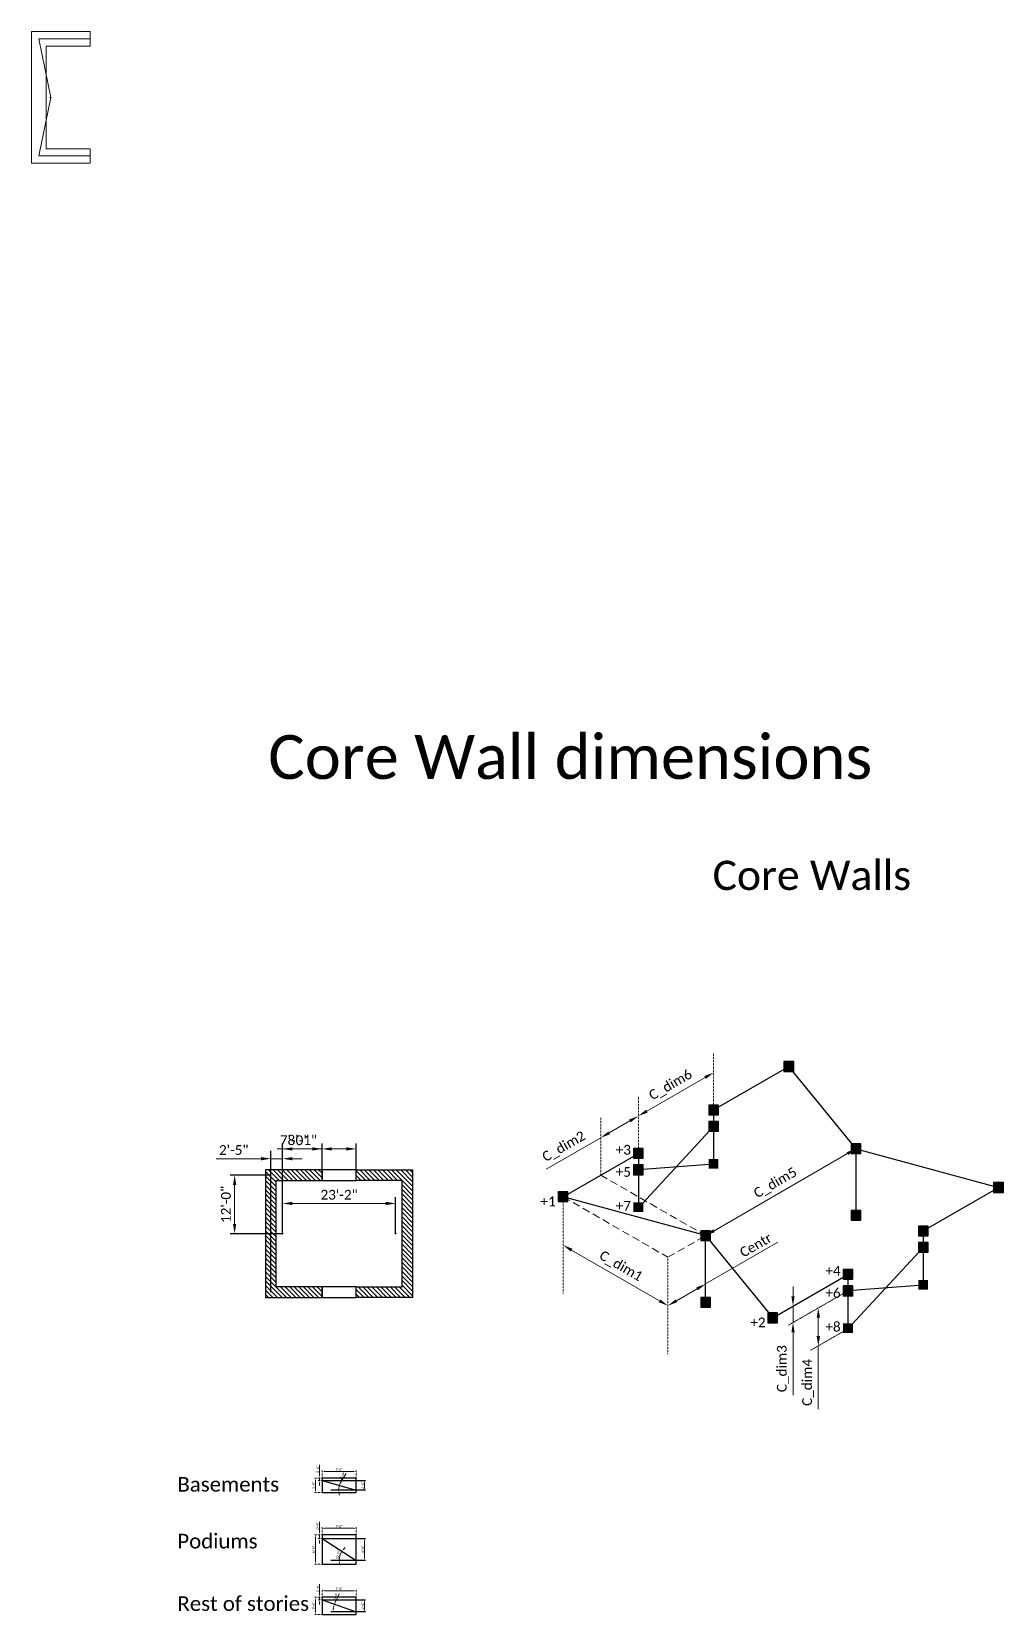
# Model space of a CAD drawing. Header units: inches. Extents: x -30573 to 11520, y -22457 to 4202.
# Drawn here: x 4110 to 6501, y -6906 to -3010 of the extents above; entities that cross this region are included whole.
import ezdxf

# ---------------------------------------------------------------- set-up
doc = ezdxf.new("R2010")
doc.units = ezdxf.units.IN
doc.header["$PDMODE"] = 35
doc.linetypes.add('CENTER2', pattern=[28.575, 19.05, -3.175, 3.175, -3.175])
doc.linetypes.add('HIDDEN2', pattern=[0.1875, 0.125, -0.0625])
doc.layers.get('Defpoints').update_dxf_attribs({"lineweight": 70})
for name, color, linetype, lineweight in [('CONCRETO2', 5, 'Continuous', 30), ('CONCRETO3', 4, 'Continuous', 25), ('CONCRETO7', 8, 'Continuous', 9), ('Ejes', 8, 'CENTER2', 9), ('PROY', 8, 'HIDDEN2', 9), ('TEXTO', 1, 'Continuous', 13)]:
    doc.layers.add(name, color=color, linetype=linetype, lineweight=lineweight)
doc.styles.add('A3_32', font='calibri.ttf', dxfattribs={"height": 6})
doc.styles.add('CopyA1_16', font='calibri.ttf', dxfattribs={"height": 24})
doc.dimstyles.new('Copy-PONDERA1_16', dxfattribs={"dimscale": 0, "dimtxt": 24, "dimasz": 24, "dimexe": 1.25, "dimexo": 0.625, "dimgap": 9, "dimtad": 1, "dimdec": 1, "dimrnd": 0.5, "dimzin": 1, "dimdsep": 46, "dimlunit": 4, "dimtxsty": 'CopyA1_16', "dimcen": 0.5, "dimse1": 1, "dimse2": 1, "dimclrd": 256, "dimclrt": 256, "dimadec": 1, "dimazin": 0, "dimtfac": 1, "dimtdec": 1, "dimtmove": 0, "dimatfit": 3, "dimfxl": 1, "dimfrac": 2, "dimlwd": 13, "dimarcsym": 0})
doc.dimstyles.new('PONDERA3_32', dxfattribs={"dimscale": 0, "dimtxt": 6, "dimasz": 6, "dimexe": 1.25, "dimexo": 0.625, "dimgap": 1.5, "dimtad": 1, "dimdec": 1, "dimrnd": 0.5, "dimzin": 1, "dimdsep": 46, "dimlunit": 4, "dimtxsty": 'A3_32', "dimcen": 0.5, "dimse1": 1, "dimse2": 1, "dimclrd": 256, "dimclrt": 256, "dimadec": 1, "dimazin": 0, "dimtfac": 1, "dimtdec": 1, "dimtmove": 0, "dimatfit": 3, "dimfxl": 1, "dimfrac": 2, "dimlwd": 13, "dimarcsym": 0})
pattern_1 = [(135, (8145.876, -7648.488), (-5.61266, -5.61266), [])]

# ---------------------------------------------------------------- blocks, each defined once
blk = doc.blocks.new('*D26')
at = {"layer": 'Defpoints', "color": 0, "transparency": 16777216}
for p in [(5417.6, -5997), (5675.5, -6145.9), (5675.5, -6145.9)]:
    blk.add_point(p, dxfattribs=at)
at = {"layer": 'TEXTO', "lineweight": 13, "transparency": 16777216}
blk.add_line((5438.4, -6009), (5654.8, -6133.9), dxfattribs=at)
at = {"layer": 'TEXTO', "transparency": 16777216}
for points in [[(5440.4, -6005.6), (5436.4, -6012.5), (5417.6, -5997)], [(5656.8, -6130.5), (5652.8, -6137.4), (5675.5, -6145.9)]]:
    blk.add_solid(points, dxfattribs=at)
at = {"layer": 'TEXTO', "transparency": 16777216, "insert": (5559.2, -6049.7), "char_height": 24, "attachment_point": 5, "rotation": 330, "style": 'CopyA1_16'}
blk.add_mtext('C_dim1', dxfattribs=at)
blk = doc.blocks.new('*D27')
at = {"layer": 'Defpoints', "color": 0, "transparency": 16777216}
for p in [(5768.1, -6092.5), (5768.1, -6092.5), (5675.5, -6145.9)]:
    blk.add_point(p, dxfattribs=at)
at = {"layer": 'TEXTO', "lineweight": 13, "transparency": 16777216}
for p, q in [((5768.1, -6092.5), (5945.6, -5990)), ((5696.3, -6133.9), (5747.3, -6104.5))]:
    blk.add_line(p, q, dxfattribs=at)
at = {"layer": 'TEXTO', "transparency": 16777216}
for points in [[(5745.3, -6101), (5749.3, -6108), (5768.1, -6092.5)], [(5694.3, -6130.5), (5698.3, -6137.4), (5675.5, -6145.9)]]:
    blk.add_solid(points, dxfattribs=at)
at = {"layer": 'TEXTO', "transparency": 16777216, "insert": (5891.6, -5996.7), "char_height": 24, "attachment_point": 5, "rotation": 30, "style": 'CopyA1_16'}
blk.add_mtext('Centr', dxfattribs=at)
blk = doc.blocks.new('*D28')
at = {"layer": 'Defpoints', "color": 0, "transparency": 16777216}
for p in [(5602.7, -5679.2), (5602.7, -5679.2), (5510.2, -5732.6)]:
    blk.add_point(p, dxfattribs=at)
at = {"layer": 'TEXTO', "lineweight": 13, "transparency": 16777216}
for p, q in [((5582, -5691.2), (5531, -5720.6)), ((5510.2, -5732.6), (5375.9, -5810.1))]:
    blk.add_line(p, q, dxfattribs=at)
at = {"layer": 'TEXTO', "transparency": 16777216}
for points in [[(5580, -5687.7), (5584, -5694.6), (5602.7, -5679.2)], [(5529, -5717.1), (5533, -5724.1), (5510.2, -5732.6)]]:
    blk.add_solid(points, dxfattribs=at)
at = {"layer": 'TEXTO', "transparency": 16777216, "insert": (5420.1, -5755.5), "char_height": 24, "attachment_point": 5, "rotation": 30, "style": 'CopyA1_16'}
blk.add_mtext('C_dim2', dxfattribs=at)
blk = doc.blocks.new('*D29')
at = {"layer": 'Defpoints', "color": 0, "transparency": 16777216}
for p in [(5787.9, -5572.3), (5787.9, -5572.3), (5602.7, -5679.2)]:
    blk.add_point(p, dxfattribs=at)
at = {"layer": 'TEXTO', "lineweight": 13, "transparency": 16777216}
blk.add_line((5623.5, -5667.2), (5767.1, -5584.3), dxfattribs=at)
at = {"layer": 'TEXTO', "transparency": 16777216}
for points in [[(5765.1, -5580.8), (5769.1, -5587.8), (5787.9, -5572.3)], [(5621.5, -5663.7), (5625.5, -5670.6), (5602.7, -5679.2)]]:
    blk.add_solid(points, dxfattribs=at)
at = {"layer": 'TEXTO', "transparency": 16777216, "insert": (5682.7, -5603.9), "char_height": 24, "attachment_point": 5, "rotation": 30, "style": 'CopyA1_16'}
blk.add_mtext('C_dim6', dxfattribs=at)
blk = doc.blocks.new('*D30')
at = {"layer": 'Defpoints', "color": 0, "transparency": 16777216}
for p in [(6138.3, -5759.6), (6138.3, -5759.6), (5768.1, -5973.4)]:
    blk.add_point(p, dxfattribs=at)
at = {"layer": 'TEXTO', "lineweight": 13, "transparency": 16777216}
blk.add_line((5788.9, -5961.4), (6117.6, -5771.6), dxfattribs=at)
at = {"layer": 'TEXTO', "transparency": 16777216}
for points in [[(6115.6, -5768.1), (6119.6, -5775.1), (6138.3, -5759.6)], [(5786.9, -5957.9), (5790.9, -5964.8), (5768.1, -5973.4)]]:
    blk.add_solid(points, dxfattribs=at)
at = {"layer": 'TEXTO', "transparency": 16777216, "insert": (5940.6, -5844.7), "char_height": 24, "attachment_point": 5, "rotation": 30, "style": 'CopyA1_16'}
blk.add_mtext('C_dim5', dxfattribs=at)
blk = doc.blocks.new('*D31')
at = {"layer": 'Defpoints', "color": 0, "transparency": 16777216}
for p in [(5983.3, -6146.9), (5983.3, -6146.9), (5983.3, -6187.4)]:
    blk.add_point(p, dxfattribs=at)
at = {"layer": 'TEXTO', "lineweight": 13, "transparency": 16777216}
for p, q in [((5983.3, -6122.9), (5983.3, -6098.9)), ((5983.3, -6146.9), (5983.3, -6187.4)), ((5983.3, -6211.4), (5983.3, -6366.3))]:
    blk.add_line(p, q, dxfattribs=at)
at = {"layer": 'TEXTO', "transparency": 16777216}
for points in [[(5979.3, -6122.9), (5987.3, -6122.9), (5983.3, -6146.9)], [(5979.3, -6211.4), (5987.3, -6211.4), (5983.3, -6187.4)]]:
    blk.add_solid(points, dxfattribs=at)
at = {"layer": 'TEXTO', "transparency": 16777216, "insert": (5958.2, -6300.9), "char_height": 24, "attachment_point": 5, "rotation": 90, "style": 'CopyA1_16'}
blk.add_mtext('C_dim3', dxfattribs=at)
blk = doc.blocks.new('*D32')
at = {"layer": 'Defpoints', "color": 0, "transparency": 16777216}
for p in [(6045.6, -6151.5), (6045.6, -6151.5), (6045.6, -6244.8)]:
    blk.add_point(p, dxfattribs=at)
at = {"layer": 'TEXTO', "lineweight": 13, "transparency": 16777216}
for p, q in [((6045.6, -6175.5), (6045.6, -6220.8)), ((6045.6, -6244.8), (6045.6, -6400.8))]:
    blk.add_line(p, q, dxfattribs=at)
at = {"layer": 'TEXTO', "transparency": 16777216}
for points in [[(6041.6, -6175.5), (6049.6, -6175.5), (6045.6, -6151.5)], [(6041.6, -6220.8), (6049.6, -6220.8), (6045.6, -6244.8)]]:
    blk.add_solid(points, dxfattribs=at)
at = {"layer": 'TEXTO', "transparency": 16777216, "insert": (6020.4, -6334.8), "char_height": 24, "attachment_point": 5, "rotation": 90, "style": 'CopyA1_16'}
blk.add_mtext('C_dim4', dxfattribs=at)
blk = doc.blocks.new('*D33')
at = {"layer": 'Defpoints', "color": 0, "transparency": 16777216}
for p in [(4824.4, -6554), (4908.4, -6554), (4908.4, -6554)]:
    blk.add_point(p, dxfattribs=at)
at = {"layer": 'TEXTO', "lineweight": 13, "transparency": 16777216}
blk.add_line((4830.4, -6554), (4902.4, -6554), dxfattribs=at)
at = {"layer": 'TEXTO', "transparency": 16777216}
for points in [[(4830.4, -6553), (4830.4, -6555), (4824.4, -6554)], [(4902.4, -6553), (4902.4, -6555), (4908.4, -6554)]]:
    blk.add_solid(points, dxfattribs=at)
at = {"layer": 'TEXTO', "transparency": 16777216, "insert": (4866.4, -6549.4), "char_height": 6, "attachment_point": 5, "style": 'A3_32'}
blk.add_mtext('7\'-0"', dxfattribs=at)
blk = doc.blocks.new('*D34')
at = {"layer": 'Defpoints', "color": 0, "transparency": 16777216}
for p in [(4808.3, -6570.1), (4808.3, -6570.1), (4808.3, -6606.1)]:
    blk.add_point(p, dxfattribs=at)
at = {"layer": 'TEXTO', "lineweight": 13, "transparency": 16777216}
blk.add_line((4808.3, -6600.1), (4808.3, -6576.1), dxfattribs=at)
at = {"layer": 'TEXTO', "transparency": 16777216}
for points in [[(4807.3, -6576.1), (4809.3, -6576.1), (4808.3, -6570.1)], [(4807.3, -6600.1), (4809.3, -6600.1), (4808.3, -6606.1)]]:
    blk.add_solid(points, dxfattribs=at)
at = {"layer": 'TEXTO', "transparency": 16777216, "insert": (4803.8, -6588.1), "char_height": 6, "attachment_point": 5, "rotation": 90, "style": 'A3_32'}
blk.add_mtext('3\'-0"', dxfattribs=at)
blk = doc.blocks.new('*D35')
at = {"layer": 'Defpoints', "color": 0, "transparency": 16777216}
for p in [(4824.4, -6576.1), (4846, -6600.1), (4865.9, -6596.1), (4908.4, -6600.1), (4931.4, -6600.1)]:
    blk.add_point(p, dxfattribs=at)
at = {"layer": 'TEXTO', "lineweight": 13, "transparency": 16777216}
blk.add_line((4872.2, -6577.4), (4883.8, -6559), dxfattribs=at)
for start, end in [(147.8902, 164.0546), (147.9304, 155.9925), (164.0546, 180), (188.0621, 196.1242)]:
    blk.add_arc((4908.4, -6600.1), 42.7, start, end, dxfattribs=at)
at = {"layer": 'TEXTO', "transparency": 16777216}
for points in [[(4870.3, -6583), (4868.5, -6582.4), (4867.3, -6588.3)], [(4865.1, -6606.1), (4867.1, -6606), (4865.7, -6600.1)]]:
    blk.add_solid(points, dxfattribs=at)
at = {"layer": 'TEXTO', "transparency": 16777216, "insert": (4874.1, -6565.8), "char_height": 6, "attachment_point": 5, "rotation": 57.8902, "style": 'A3_32'}
blk.add_mtext('15.9°', dxfattribs=at)
blk = doc.blocks.new('*D36')
at = {"layer": 'Defpoints', "color": 0, "transparency": 16777216}
for p in [(4818.3, -6570.1), (4818.3, -6570.1), (4818.3, -6576.1)]:
    blk.add_point(p, dxfattribs=at)
at = {"layer": 'TEXTO', "lineweight": 13, "transparency": 16777216}
for p, q in [((4818.3, -6564.1), (4818.3, -6537.8)), ((4818.3, -6576.1), (4818.3, -6570.1)), ((4818.3, -6582.1), (4818.3, -6588.1))]:
    blk.add_line(p, q, dxfattribs=at)
at = {"layer": 'TEXTO', "transparency": 16777216}
for points in [[(4817.3, -6564.1), (4819.3, -6564.1), (4818.3, -6570.1)], [(4817.3, -6582.1), (4819.3, -6582.1), (4818.3, -6576.1)]]:
    blk.add_solid(points, dxfattribs=at)
at = {"layer": 'TEXTO', "transparency": 16777216, "insert": (4813.7, -6547.9), "char_height": 6, "attachment_point": 5, "rotation": 90, "style": 'A3_32'}
blk.add_mtext('0\'-6"', dxfattribs=at)
blk = doc.blocks.new('*D38')
at = {"layer": 'Defpoints', "color": 0, "transparency": 16777216}
for p in [(4824.4, -6693.8), (4908.4, -6693.8), (4908.4, -6693.8)]:
    blk.add_point(p, dxfattribs=at)
at = {"layer": 'TEXTO', "lineweight": 13, "transparency": 16777216}
blk.add_line((4830.4, -6693.8), (4902.4, -6693.8), dxfattribs=at)
at = {"layer": 'TEXTO', "transparency": 16777216}
for points in [[(4830.4, -6692.8), (4830.4, -6694.8), (4824.4, -6693.8)], [(4902.4, -6692.8), (4902.4, -6694.8), (4908.4, -6693.8)]]:
    blk.add_solid(points, dxfattribs=at)
at = {"layer": 'TEXTO', "transparency": 16777216, "insert": (4866.4, -6689.3), "char_height": 6, "attachment_point": 5, "style": 'A3_32'}
blk.add_mtext('7\'-0"', dxfattribs=at)
blk = doc.blocks.new('*D39')
at = {"layer": 'Defpoints', "color": 0, "transparency": 16777216}
for p in [(4808.3, -6709.9), (4808.3, -6709.9), (4808.3, -6781.9)]:
    blk.add_point(p, dxfattribs=at)
at = {"layer": 'TEXTO', "lineweight": 13, "transparency": 16777216}
blk.add_line((4808.3, -6775.9), (4808.3, -6715.9), dxfattribs=at)
at = {"layer": 'TEXTO', "transparency": 16777216}
for points in [[(4807.3, -6715.9), (4809.3, -6715.9), (4808.3, -6709.9)], [(4807.3, -6775.9), (4809.3, -6775.9), (4808.3, -6781.9)]]:
    blk.add_solid(points, dxfattribs=at)
at = {"layer": 'TEXTO', "transparency": 16777216, "insert": (4803.8, -6745.9), "char_height": 6, "attachment_point": 5, "rotation": 90, "style": 'A3_32'}
blk.add_mtext('6\'-0"', dxfattribs=at)
blk = doc.blocks.new('*D40')
at = {"layer": 'Defpoints', "color": 0, "transparency": 16777216}
for p in [(4824.4, -6718.9), (4846, -6772.9), (4869.8, -6757.5), (4908.4, -6772.9), (4931.4, -6772.9)]:
    blk.add_point(p, dxfattribs=at)
at = {"layer": 'TEXTO', "lineweight": 13, "transparency": 16777216}
for start, end in [(147.2648, 180), (130.7255, 138.9951), (188.2696, 196.5393)]:
    blk.add_arc((4908.4, -6772.9), 41.6, start, end, dxfattribs=at)
at = {"layer": 'TEXTO', "transparency": 16777216}
for points in [[(4866.2, -6779), (4868.2, -6778.8), (4866.8, -6772.9)], [(4877.8, -6746.2), (4876.2, -6745), (4873.4, -6750.4)]]:
    blk.add_solid(points, dxfattribs=at)
at = {"layer": 'TEXTO', "transparency": 16777216, "insert": (4864.1, -6759.9), "char_height": 6, "attachment_point": 5, "rotation": 73.6324, "style": 'A3_32'}
blk.add_mtext('32.7°', dxfattribs=at)
blk = doc.blocks.new('*D37')
at = {"layer": 'Defpoints', "color": 0, "transparency": 16777216}
for p in [(4818.3, -6709.9), (4818.3, -6709.9), (4818.3, -6718.9)]:
    blk.add_point(p, dxfattribs=at)
at = {"layer": 'TEXTO', "lineweight": 13, "transparency": 16777216}
for p, q in [((4818.3, -6703.9), (4818.3, -6677.6)), ((4818.3, -6718.9), (4818.3, -6709.9)), ((4818.3, -6724.9), (4818.3, -6730.9))]:
    blk.add_line(p, q, dxfattribs=at)
at = {"layer": 'TEXTO', "transparency": 16777216}
for points in [[(4817.3, -6703.9), (4819.3, -6703.9), (4818.3, -6709.9)], [(4817.3, -6724.9), (4819.3, -6724.9), (4818.3, -6718.9)]]:
    blk.add_solid(points, dxfattribs=at)
at = {"layer": 'TEXTO', "transparency": 16777216, "insert": (4813.7, -6687.8), "char_height": 6, "attachment_point": 5, "rotation": 90, "style": 'A3_32'}
blk.add_mtext('0\'-9"', dxfattribs=at)
blk = doc.blocks.new('*D41')
at = {"layer": 'Defpoints', "color": 0, "transparency": 16777216}
for p in [(4929.3, -6576.1), (4929.3, -6576.1), (4929.3, -6600.1)]:
    blk.add_point(p, dxfattribs=at)
at = {"layer": 'TEXTO', "lineweight": 13, "transparency": 16777216}
blk.add_line((4929.3, -6594.1), (4929.3, -6582.1), dxfattribs=at)
at = {"layer": 'TEXTO', "transparency": 16777216}
for points in [[(4928.3, -6582.1), (4930.3, -6582.1), (4929.3, -6576.1)], [(4928.3, -6594.1), (4930.3, -6594.1), (4929.3, -6600.1)]]:
    blk.add_solid(points, dxfattribs=at)
at = {"layer": 'TEXTO', "transparency": 16777216, "insert": (4924.7, -6588.1), "char_height": 6, "attachment_point": 5, "rotation": 90, "style": 'A3_32'}
blk.add_mtext('2\'-0"', dxfattribs=at)
blk = doc.blocks.new('*D42')
at = {"layer": 'Defpoints', "color": 0, "transparency": 16777216}
for p in [(4929.3, -6718.9), (4929.3, -6718.9), (4929.3, -6772.9)]:
    blk.add_point(p, dxfattribs=at)
at = {"layer": 'TEXTO', "lineweight": 13, "transparency": 16777216}
blk.add_line((4929.3, -6766.9), (4929.3, -6724.9), dxfattribs=at)
at = {"layer": 'TEXTO', "transparency": 16777216}
for points in [[(4928.3, -6724.9), (4930.3, -6724.9), (4929.3, -6718.9)], [(4928.3, -6766.9), (4930.3, -6766.9), (4929.3, -6772.9)]]:
    blk.add_solid(points, dxfattribs=at)
at = {"layer": 'TEXTO', "transparency": 16777216, "insert": (4924.7, -6745.9), "char_height": 6, "attachment_point": 5, "rotation": 90, "style": 'A3_32'}
blk.add_mtext('4\'-6"', dxfattribs=at)
blk = doc.blocks.new('*D44')
at = {"layer": 'Defpoints', "color": 0, "transparency": 16777216}
for p in [(4824.4, -6847.5), (4908.4, -6847.5), (4908.4, -6847.5)]:
    blk.add_point(p, dxfattribs=at)
at = {"layer": 'TEXTO', "lineweight": 13, "transparency": 16777216}
blk.add_line((4830.4, -6847.5), (4902.4, -6847.5), dxfattribs=at)
at = {"layer": 'TEXTO', "transparency": 16777216}
for points in [[(4830.4, -6846.5), (4830.4, -6848.5), (4824.4, -6847.5)], [(4902.4, -6846.5), (4902.4, -6848.5), (4908.4, -6847.5)]]:
    blk.add_solid(points, dxfattribs=at)
at = {"layer": 'TEXTO', "transparency": 16777216, "insert": (4866.4, -6842.9), "char_height": 6, "attachment_point": 5, "style": 'A3_32'}
blk.add_mtext('7\'-0"', dxfattribs=at)
blk = doc.blocks.new('*D46')
at = {"layer": 'Defpoints', "color": 0, "transparency": 16777216}
for p in [(4808.3, -6863.6), (4808.3, -6863.6), (4808.3, -6905.6)]:
    blk.add_point(p, dxfattribs=at)
at = {"layer": 'TEXTO', "lineweight": 13, "transparency": 16777216}
blk.add_line((4808.3, -6899.6), (4808.3, -6869.6), dxfattribs=at)
at = {"layer": 'TEXTO', "transparency": 16777216}
for points in [[(4807.3, -6869.6), (4809.3, -6869.6), (4808.3, -6863.6)], [(4807.3, -6899.6), (4809.3, -6899.6), (4808.3, -6905.6)]]:
    blk.add_solid(points, dxfattribs=at)
at = {"layer": 'TEXTO', "transparency": 16777216, "insert": (4803.8, -6884.6), "char_height": 6, "attachment_point": 5, "rotation": 90, "style": 'A3_32'}
blk.add_mtext('3\'-6"', dxfattribs=at)
blk = doc.blocks.new('*D45')
at = {"layer": 'Defpoints', "color": 0, "transparency": 16777216}
for p in [(4818.3, -6863.6), (4818.3, -6863.6), (4818.3, -6869.6)]:
    blk.add_point(p, dxfattribs=at)
at = {"layer": 'TEXTO', "lineweight": 13, "transparency": 16777216}
for p, q in [((4818.3, -6857.6), (4818.3, -6831.3)), ((4818.3, -6869.6), (4818.3, -6863.6)), ((4818.3, -6875.6), (4818.3, -6881.6))]:
    blk.add_line(p, q, dxfattribs=at)
at = {"layer": 'TEXTO', "transparency": 16777216}
for points in [[(4817.3, -6857.6), (4819.3, -6857.6), (4818.3, -6863.6)], [(4817.3, -6875.6), (4819.3, -6875.6), (4818.3, -6869.6)]]:
    blk.add_solid(points, dxfattribs=at)
at = {"layer": 'TEXTO', "transparency": 16777216, "insert": (4813.7, -6841.5), "char_height": 6, "attachment_point": 5, "rotation": 90, "style": 'A3_32'}
blk.add_mtext('0\'-6"', dxfattribs=at)
blk = doc.blocks.new('*D43')
at = {"layer": 'Defpoints', "color": 0, "transparency": 16777216}
for p in [(4929.3, -6869.6), (4929.3, -6869.6), (4929.3, -6899.6)]:
    blk.add_point(p, dxfattribs=at)
at = {"layer": 'TEXTO', "lineweight": 13, "transparency": 16777216}
blk.add_line((4929.3, -6893.6), (4929.3, -6875.6), dxfattribs=at)
at = {"layer": 'TEXTO', "transparency": 16777216}
for points in [[(4928.3, -6875.6), (4930.3, -6875.6), (4929.3, -6869.6)], [(4928.3, -6893.6), (4930.3, -6893.6), (4929.3, -6899.6)]]:
    blk.add_solid(points, dxfattribs=at)
at = {"layer": 'TEXTO', "transparency": 16777216, "insert": (4924.7, -6884.6), "char_height": 6, "attachment_point": 5, "rotation": 90, "style": 'A3_32'}
blk.add_mtext('2\'-6"', dxfattribs=at)
blk = doc.blocks.new('*D47')
at = {"layer": 'Defpoints', "color": 0, "transparency": 16777216}
for p in [(4824.4, -6869.6), (4851.9, -6893.1), (4846, -6899.6), (4908.4, -6899.6), (4931.4, -6899.6)]:
    blk.add_point(p, dxfattribs=at)
at = {"layer": 'TEXTO', "lineweight": 13, "transparency": 16777216}
blk.add_line((4857.2, -6875), (4866.6, -6855.4), dxfattribs=at)
for start, end in [(166.397, 173.9492), (154.2953, 160.3462)]:
    blk.add_arc((4908.4, -6899.6), 56.8, start, end, dxfattribs=at)
at = {"layer": 'TEXTO', "transparency": 16777216}
for points in [[(4852.9, -6893.7), (4850.9, -6893.6), (4851.5, -6899.6)], [(4852.2, -6886), (4854.1, -6886.5), (4854.9, -6880.5)]]:
    blk.add_solid(points, dxfattribs=at)
at = {"layer": 'TEXTO', "transparency": 16777216, "insert": (4857.7, -6863.2), "char_height": 6, "attachment_point": 5, "rotation": 64.2953, "style": 'A3_32'}
blk.add_mtext('19.7°', dxfattribs=at)
blk = doc.blocks.new('*D48')
at = {"layer": 'Defpoints', "color": 0, "transparency": 16777216}
for p in [(4727.5, -5760.1), (4824.4, -5760.1), (4824.4, -5760.1)]:
    blk.add_point(p, dxfattribs=at)
at = {"layer": 'TEXTO', "lineweight": 13, "transparency": 16777216}
blk.add_line((4751.5, -5760.1), (4800.4, -5760.1), dxfattribs=at)
at = {"layer": 'TEXTO', "transparency": 16777216}
for points in [[(4751.5, -5756.1), (4751.5, -5764.1), (4727.5, -5760.1)], [(4800.4, -5756.1), (4800.4, -5764.1), (4824.4, -5760.1)]]:
    blk.add_solid(points, dxfattribs=at)
at = {"layer": 'TEXTO', "transparency": 16777216, "insert": (4775.9, -5738.8), "char_height": 24, "attachment_point": 5, "style": 'CopyA1_16'}
blk.add_mtext('8\'-1"', dxfattribs=at)
blk = doc.blocks.new('*D49')
at = {"layer": 'Defpoints', "color": 0, "transparency": 16777216}
for p in [(4698.4, -5784.2), (4727.5, -5784.2), (4727.5, -5784.2)]:
    blk.add_point(p, dxfattribs=at)
at = {"layer": 'TEXTO', "lineweight": 13, "transparency": 16777216}
for p, q in [((4674.4, -5784.2), (4563.9, -5784.2)), ((4727.5, -5784.2), (4698.4, -5784.2)), ((4751.5, -5784.2), (4775.5, -5784.2))]:
    blk.add_line(p, q, dxfattribs=at)
at = {"layer": 'TEXTO', "transparency": 16777216}
for points in [[(4674.4, -5780.2), (4674.4, -5788.2), (4698.4, -5784.2)], [(4751.5, -5780.2), (4751.5, -5788.2), (4727.5, -5784.2)]]:
    blk.add_solid(points, dxfattribs=at)
at = {"layer": 'TEXTO', "transparency": 16777216, "insert": (4607.2, -5762.9), "char_height": 24, "attachment_point": 5, "style": 'CopyA1_16'}
blk.add_mtext('2\'-5"', dxfattribs=at)
blk = doc.blocks.new('*D50')
at = {"layer": 'Defpoints', "color": 0, "transparency": 16777216}
for p in [(4609.3, -5824.7), (4609.3, -5824.7), (4609.3, -5968.7)]:
    blk.add_point(p, dxfattribs=at)
at = {"layer": 'TEXTO', "lineweight": 13, "transparency": 16777216}
blk.add_line((4609.3, -5944.7), (4609.3, -5848.7), dxfattribs=at)
at = {"layer": 'TEXTO', "transparency": 16777216}
for points in [[(4605.3, -5848.7), (4613.3, -5848.7), (4609.3, -5824.7)], [(4605.3, -5944.7), (4613.3, -5944.7), (4609.3, -5968.7)]]:
    blk.add_solid(points, dxfattribs=at)
at = {"layer": 'TEXTO', "transparency": 16777216, "insert": (4588, -5896.7), "char_height": 24, "attachment_point": 5, "rotation": 90, "style": 'CopyA1_16'}
blk.add_mtext('12\'-0"', dxfattribs=at)
blk = doc.blocks.new('*D51')
at = {"layer": 'Defpoints', "color": 0, "transparency": 16777216}
for p in [(4727.5, -5894.3), (5005.3, -5894.3), (5005.3, -5894.3)]:
    blk.add_point(p, dxfattribs=at)
at = {"layer": 'TEXTO', "lineweight": 13, "transparency": 16777216}
blk.add_line((4751.5, -5894.3), (4981.3, -5894.3), dxfattribs=at)
at = {"layer": 'TEXTO', "transparency": 16777216}
for points in [[(4751.5, -5890.3), (4751.5, -5898.3), (4727.5, -5894.3)], [(4981.3, -5890.3), (4981.3, -5898.3), (5005.3, -5894.3)]]:
    blk.add_solid(points, dxfattribs=at)
at = {"layer": 'TEXTO', "transparency": 16777216, "insert": (4866.4, -5873), "char_height": 24, "attachment_point": 5, "style": 'CopyA1_16'}
blk.add_mtext('23\'-2"', dxfattribs=at)
blk = doc.blocks.new('*D52')
at = {"layer": 'Defpoints', "color": 0, "transparency": 16777216}
for p in [(4824.4, -5760.1), (4824.4, -5760.1), (4908.4, -5760.1)]:
    blk.add_point(p, dxfattribs=at)
at = {"layer": 'TEXTO', "lineweight": 13, "transparency": 16777216}
for p, q in [((4824.4, -5760.1), (4713.7, -5760.1)), ((4884.4, -5760.1), (4848.4, -5760.1))]:
    blk.add_line(p, q, dxfattribs=at)
at = {"layer": 'TEXTO', "transparency": 16777216}
for points in [[(4848.4, -5756.1), (4848.4, -5764.1), (4824.4, -5760.1)], [(4884.4, -5756.1), (4884.4, -5764.1), (4908.4, -5760.1)]]:
    blk.add_solid(points, dxfattribs=at)
at = {"layer": 'TEXTO', "transparency": 16777216, "insert": (4757, -5738.8), "char_height": 24, "attachment_point": 5, "style": 'CopyA1_16'}
blk.add_mtext('7\'-0"', dxfattribs=at)

msp = doc.modelspace()

# ---------------------------------------------------------------- hatches: boundary and pattern name
at = {"layer": 'CONCRETO3'}
h = msp.add_hatch(color=256, dxfattribs=at)
h.dxf.hatch_style = 1
h.paths.add_polyline_path([(5960.98, -5569.259), (5984.98, -5569.259), (5984.98, -5545.259), (5960.98, -5545.259)])
h = msp.add_hatch(color=256, dxfattribs=at)
h.dxf.hatch_style = 1
h.paths.add_polyline_path([(5775.859, -5676.138), (5799.859, -5676.138), (5799.859, -5652.138), (5775.859, -5652.138)])
h = msp.add_hatch(color=256, dxfattribs=at)
h.dxf.hatch_style = 1
h.paths.add_polyline_path([(5775.859, -5716.652), (5799.859, -5716.652), (5799.859, -5692.652), (5775.859, -5692.652)])
h = msp.add_hatch(color=256, dxfattribs=at)
h.dxf.hatch_style = 1
h.paths.add_polyline_path([(5775.859, -5716.652), (5799.859, -5716.652), (5799.859, -5692.652), (5775.859, -5692.652)])
h = msp.add_hatch(color=256, dxfattribs=at)
h.dxf.hatch_style = 1
h.paths.add_polyline_path([(5590.739, -5783.018), (5614.739, -5783.018), (5614.739, -5759.018), (5590.739, -5759.018)])
h = msp.add_hatch(color=256, dxfattribs=at)
h.dxf.hatch_style = 1
h.paths.add_polyline_path([(6126.348, -5771.613), (6150.348, -5771.613), (6150.348, -5747.613), (6126.348, -5747.613)])
h = msp.add_hatch(color=256, dxfattribs=at)
h.dxf.hatch_style = 1
h.paths.add_polyline_path([(5590.739, -5823.532), (5614.739, -5823.532), (5614.739, -5799.532), (5590.739, -5799.532)])
h = msp.add_hatch(color=256, dxfattribs=at)
h.dxf.hatch_style = 1
h.paths.add_polyline_path([(5590.739, -5823.532), (5614.739, -5823.532), (5614.739, -5799.532), (5590.739, -5799.532)])
h = msp.add_hatch(color=256, dxfattribs=at)
h.dxf.hatch_style = 1
h.paths.add_polyline_path([(5775.859, -5808.61), (5799.859, -5808.61), (5799.859, -5784.61), (5775.859, -5784.61)])
h = msp.add_hatch(color=256, dxfattribs=at)
h.dxf.hatch_style = 1
h.paths.add_polyline_path([(5405.618, -5889.897), (5429.618, -5889.897), (5429.618, -5865.897), (5405.618, -5865.897)])
h = msp.add_hatch(color=256, dxfattribs=at)
h.dxf.hatch_style = 1
h.paths.add_polyline_path([(6476.836, -5867.088), (6500.836, -5867.088), (6500.836, -5843.088), (6476.836, -5843.088)])
h = msp.add_hatch(color=256, dxfattribs=at)
h.dxf.hatch_style = 1
h.paths.add_polyline_path([(6476.836, -5867.088), (6500.836, -5867.088), (6500.836, -5843.088), (6476.836, -5843.088)])
h = msp.add_hatch(color=256, dxfattribs=at)
h.dxf.hatch_style = 1
h.paths.add_polyline_path([(5590.739, -5915.489), (5614.739, -5915.489), (5614.739, -5891.489), (5590.739, -5891.489)])
h = msp.add_hatch(color=256, dxfattribs=at)
h.dxf.hatch_style = 1
h.paths.add_polyline_path([(6126.348, -5935.659), (6150.348, -5935.659), (6150.348, -5911.659), (6126.348, -5911.659)])
h = msp.add_hatch(color=256, dxfattribs=at)
h.dxf.hatch_style = 1
h.paths.add_polyline_path([(6291.716, -5973.968), (6315.716, -5973.968), (6315.716, -5949.968), (6291.716, -5949.968)])
h = msp.add_hatch(color=256, dxfattribs=at)
h.dxf.hatch_style = 1
h.paths.add_polyline_path([(5756.107, -5985.372), (5780.107, -5985.372), (5780.107, -5961.372), (5756.107, -5961.372)])
h = msp.add_hatch(color=256, dxfattribs=at)
h.dxf.hatch_style = 1
h.paths.add_polyline_path([(6291.716, -6014.482), (6315.716, -6014.482), (6315.716, -5990.482), (6291.716, -5990.482)])
h = msp.add_hatch(color=256, dxfattribs=at)
h.dxf.hatch_style = 1
h.paths.add_polyline_path([(6291.716, -6014.482), (6315.716, -6014.482), (6315.716, -5990.482), (6291.716, -5990.482)])
h = msp.add_hatch(color=256, dxfattribs=at)
h.dxf.hatch_style = 1
h.paths.add_polyline_path([(6106.595, -6080.847), (6130.595, -6080.847), (6130.595, -6056.847), (6106.595, -6056.847)])
h = msp.add_hatch(color=256, dxfattribs=at)
h.dxf.hatch_style = 1
h.paths.add_polyline_path([(6106.595, -6080.847), (6130.595, -6080.847), (6130.595, -6056.847), (6106.595, -6056.847)])
h = msp.add_hatch(color=256, dxfattribs=at)
h.dxf.hatch_style = 1
h.paths.add_polyline_path([(6106.595, -6121.361), (6130.595, -6121.361), (6130.595, -6097.361), (6106.595, -6097.361)])
h = msp.add_hatch(color=256, dxfattribs=at)
h.dxf.hatch_style = 1
h.paths.add_polyline_path([(6106.595, -6121.361), (6130.595, -6121.361), (6130.595, -6097.361), (6106.595, -6097.361)])
h = msp.add_hatch(color=256, dxfattribs=at)
h.dxf.hatch_style = 1
h.paths.add_polyline_path([(6291.716, -6106.44), (6315.716, -6106.44), (6315.716, -6082.44), (6291.716, -6082.44)])
h = msp.add_hatch(color=256, dxfattribs=at)
h.dxf.hatch_style = 1
h.paths.add_polyline_path([(5756.107, -6149.417), (5780.107, -6149.417), (5780.107, -6125.417), (5756.107, -6125.417)])
h = msp.add_hatch(color=256, dxfattribs=at)
h.dxf.hatch_style = 1
h.paths.add_polyline_path([(5921.474, -6187.727), (5945.474, -6187.727), (5945.474, -6163.727), (5921.474, -6163.727)])
h = msp.add_hatch(color=256, dxfattribs=at)
h.dxf.hatch_style = 1
h.paths.add_polyline_path([(6106.595, -6213.319), (6130.595, -6213.319), (6130.595, -6189.319), (6106.595, -6189.319)])
at = {"layer": 'CONCRETO7'}
h = msp.add_hatch(dxfattribs=at)
h.set_pattern_fill('ANSI31', color=256, scale=2.5, angle=90)
h.set_pattern_definition(pattern_1)
h.paths.add_polyline_path([(4824.38, -6099.687), (4711.38, -6099.687), (4711.38, -5837.687), (4824.38, -5837.687), (4824.38, -5811.687), (4685.38, -5811.687), (4685.38, -6125.687), (4824.38, -6125.687)])
h = msp.add_hatch(dxfattribs=at)
h.set_pattern_fill('ANSI31', color=256, scale=2.5, angle=90)
h.set_pattern_definition(pattern_1)
h.paths.add_polyline_path([(4908.38, -6099.687), (5021.38, -6099.687), (5021.38, -5837.687), (4908.38, -5837.687), (4908.38, -5811.687), (5047.38, -5811.687), (5047.38, -6125.687), (4908.38, -6125.687)])

# ---------------------------------------------------------------- linework, layer by layer
at = {"layer": 'CONCRETO2'}
msp.add_point((4156.707, -3172.261), dxfattribs=at)
at = {"layer": 'CONCRETO3'}
for p, q in [((5787.859, -5664.138), (5972.98, -5557.259)), ((6138.348, -5759.613), (5972.98, -5557.259)), ((5787.859, -5664.138), (5787.859, -5797.956)), ((5602.739, -5904.835), (5787.859, -5704.652)), ((4727.467, -5968.687), (4727.467, -5747.009)), ((4824.38, -5824.687), (4824.38, -5747.009)), ((4908.38, -5824.687), (4908.38, -5747.009)), ((6138.348, -5759.613), (6488.836, -5855.088)), ((6138.348, -5923.659), (6138.348, -5759.613)), ((4698.38, -6112.687), (4698.38, -5765.154)), ((5417.618, -5877.897), (5602.739, -5771.018)), ((5602.739, -5771.018), (5602.739, -5904.835)), ((5787.859, -5797.956), (5602.739, -5811.532)), ((4698.38, -5824.687), (4598.267, -5824.687)), ((5005.292, -5968.687), (5005.292, -5879.13)), ((5768.107, -5973.372), (5417.618, -5877.897)), ((6303.716, -5961.968), (6488.836, -5855.088)), ((4727.467, -5968.687), (4598.267, -5968.687)), ((5768.107, -6137.417), (5768.107, -5973.372)), ((5768.107, -5973.372), (5933.474, -6175.727)), ((6303.716, -5961.968), (6303.716, -6095.786)), ((6118.595, -6202.665), (6303.716, -6002.482)), ((5933.474, -6175.727), (6118.595, -6068.847)), ((6118.595, -6068.847), (6118.595, -6202.665)), ((6303.716, -6095.786), (6118.595, -6109.361)), ((5921.474, -6168.799), (5933.474, -6175.727)), ((4824.38, -6576.059), (4908.38, -6600.059)), ((4824.38, -6576.059), (4931.425, -6576.059)), ((4931.425, -6600.059), (4845.98, -6600.059)), ((4824.38, -6718.933), (4908.38, -6772.933)), ((4824.38, -6718.933), (4931.425, -6718.933)), ((4931.425, -6772.933), (4845.98, -6772.933)), ((4824.38, -6869.606), (4908.38, -6899.606)), ((4824.38, -6869.606), (4931.425, -6869.606)), ((4931.425, -6899.606), (4845.98, -6899.606))]:
    msp.add_line(p, q, dxfattribs=at)
for points in [[(5960.98, -5569.259), (5984.98, -5569.259), (5984.98, -5545.259), (5960.98, -5545.259)], [(5775.859, -5676.138), (5799.859, -5676.138), (5799.859, -5652.138), (5775.859, -5652.138)], [(5775.859, -5716.652), (5799.859, -5716.652), (5799.859, -5692.652), (5775.859, -5692.652)], [(5775.859, -5716.652), (5799.859, -5716.652), (5799.859, -5692.652), (5775.859, -5692.652)], [(5590.739, -5783.018), (5614.739, -5783.018), (5614.739, -5759.018), (5590.739, -5759.018)], [(6126.348, -5771.613), (6150.348, -5771.613), (6150.348, -5747.613), (6126.348, -5747.613)], [(5590.739, -5823.532), (5614.739, -5823.532), (5614.739, -5799.532), (5590.739, -5799.532)], [(5590.739, -5823.532), (5614.739, -5823.532), (5614.739, -5799.532), (5590.739, -5799.532)], [(4824.38, -6099.687), (4711.38, -6099.687), (4711.38, -5837.687), (4824.38, -5837.687), (4824.38, -5811.687), (4685.38, -5811.687), (4685.38, -6125.687), (4824.38, -6125.687)], [(4824.38, -5837.687), (4908.38, -5837.687), (4908.38, -5811.687), (4824.38, -5811.687)], [(4908.38, -6099.687), (5021.38, -6099.687), (5021.38, -5837.687), (4908.38, -5837.687), (4908.38, -5811.687), (5047.38, -5811.687), (5047.38, -6125.687), (4908.38, -6125.687)], [(5405.618, -5889.897), (5429.618, -5889.897), (5429.618, -5865.897), (5405.618, -5865.897)], [(6476.836, -5867.088), (6500.836, -5867.088), (6500.836, -5843.088), (6476.836, -5843.088)], [(6476.836, -5867.088), (6500.836, -5867.088), (6500.836, -5843.088), (6476.836, -5843.088)], [(6126.348, -5935.659), (6150.348, -5935.659), (6150.348, -5911.659), (6126.348, -5911.659)], [(6291.716, -5973.968), (6315.716, -5973.968), (6315.716, -5949.968), (6291.716, -5949.968)], [(5756.107, -5985.372), (5780.107, -5985.372), (5780.107, -5961.372), (5756.107, -5961.372)], [(6291.716, -6014.482), (6315.716, -6014.482), (6315.716, -5990.482), (6291.716, -5990.482)], [(6291.716, -6014.482), (6315.716, -6014.482), (6315.716, -5990.482), (6291.716, -5990.482)], [(6106.595, -6080.847), (6130.595, -6080.847), (6130.595, -6056.847), (6106.595, -6056.847)], [(6106.595, -6080.847), (6130.595, -6080.847), (6130.595, -6056.847), (6106.595, -6056.847)], [(4824.38, -6125.687), (4908.38, -6125.687), (4908.38, -6099.687), (4824.38, -6099.687)], [(6106.595, -6121.361), (6130.595, -6121.361), (6130.595, -6097.361), (6106.595, -6097.361)], [(6106.595, -6121.361), (6130.595, -6121.361), (6130.595, -6097.361), (6106.595, -6097.361)], [(5756.107, -6149.417), (5780.107, -6149.417), (5780.107, -6125.417), (5756.107, -6125.417)], [(5921.474, -6187.727), (5945.474, -6187.727), (5945.474, -6163.727), (5921.474, -6163.727)], [(4824.38, -6606.059), (4908.38, -6606.059), (4908.38, -6570.059), (4824.38, -6570.059)], [(4824.38, -6781.933), (4908.38, -6781.933), (4908.38, -6709.933), (4824.38, -6709.933)], [(4824.38, -6905.606), (4908.38, -6905.606), (4908.38, -6863.606), (4824.38, -6863.606)]]:
    msp.add_lwpolyline(points, close=True, dxfattribs=at)
for p in [(4727.467, -5968.687), (5005.292, -5968.687)]:
    msp.add_point(p, dxfattribs=at)
at = {"layer": 'CONCRETO7'}
msp.add_lwpolyline([(4253.907, -3298.261), (4145.907, -3298.261), (4145.907, -3046.261), (4253.907, -3046.261), (4253.907, -3010.261), (4109.907, -3010.261), (4109.907, -3334.261), (4253.907, -3334.261)], close=True, dxfattribs=at)
at = {"layer": 'Ejes', "ltscale": 0.005}
for p, q in [((5787.859, -5523.463), (5787.859, -5664.138)), ((5602.739, -5630.343), (5602.739, -5771.018)), ((5510.178, -5683.782), (5510.178, -5824.457)), ((5417.618, -5877.897), (5417.618, -6116.164)), ((5675.546, -6026.812), (5675.546, -6265.079)), ((5972.538, -6193.688), (6118.595, -6109.361)), ((6026.035, -6256.105), (6118.595, -6202.665)), ((4824.38, -6570.059), (4805.489, -6570.059)), ((4824.38, -6576.059), (4815.1, -6576.059)), ((4824.38, -6570.059), (4824.38, -6551.168)), ((4908.38, -6570.059), (4908.38, -6551.168)), ((4824.38, -6606.059), (4805.489, -6606.059)), ((4824.38, -6709.933), (4824.38, -6691.042)), ((4908.38, -6709.933), (4908.38, -6691.042)), ((4824.38, -6709.933), (4805.489, -6709.933)), ((4824.38, -6718.933), (4815.1, -6718.933)), ((4824.38, -6781.933), (4805.489, -6781.933)), ((4824.38, -6863.606), (4824.38, -6844.715)), ((4908.38, -6863.606), (4908.38, -6844.715)), ((4824.38, -6863.606), (4805.489, -6863.606)), ((4824.38, -6869.606), (4815.1, -6869.606)), ((4824.38, -6905.606), (4805.489, -6905.606))]:
    msp.add_line(p, q, dxfattribs=at)
at = {"layer": 'PROY', "ltscale": 150}
for p, q in [((5510.178, -5824.457), (5768.107, -5973.372)), ((5417.618, -5877.897), (5675.546, -6026.812)), ((5675.546, -6026.812), (5768.107, -5973.372))]:
    msp.add_line(p, q, dxfattribs=at)
at = {"layer": 'TEXTO'}
for points in [[(4253.907, -3028.261), (4127.907, -3028.261), (4156.707, -3172.261)], [(4253.907, -3316.261), (4127.907, -3316.261), (4156.707, -3172.261)]]:
    msp.add_lwpolyline(points, dxfattribs=at)

# ---------------------------------------------------------------- texts
at = {"layer": 'TEXTO', "attachment_point": 4, "style": 'CopyA1_16'}
for s, insert, char_height in [('Core Wall dimensions', (4692.147, -4796.246), 108), ('Core Walls', (5785.534, -5087.243), 72), ('+3', (5546.958, -5762.245), 24), ('+5', (5546.958, -5816.81), 24), ('+1', (5361.934, -5889.257), 24), ('+7', (5546.958, -5900.043), 24), ('+4', (6062.814, -6060.075), 24), ('+6', (6062.814, -6114.639), 24), ('+2', (5878.168, -6187.087), 24), ('+8', (6062.814, -6197.873), 24), ('Basements', (4468.548, -6585.764), 36), ('Podiums', (4468.548, -6725.638), 36), ('Rest of stories', (4468.548, -6879.311), 36)]:
    msp.add_mtext(s, dxfattribs=dict(at, insert=insert, char_height=char_height))

# ---------------------------------------------------------------- dimensions: what is measured, and where the dimension line sits
at = {"layer": 'TEXTO'}
for p1, p2, text, picture, middle in [((5602.739, -5679.168), (5787.859, -5572.288), 'C_dim6', '*D29', (5682.704, -5603.912)), ((5768.107, -5973.372), (6138.348, -5759.613), 'C_dim5', '*D30', (5940.632, -5844.677)), ((5417.618, -5997.03), (5675.546, -6145.945), 'C_dim1', '*D26', (5559.178, -6049.672))]:
    dim = msp.add_aligned_dim(p1=p1, p2=p2, distance=0, text=text, dimstyle='Copy-PONDERA1_16', override={"dimscale": 1}, dxfattribs=at)
    dim.commit()
    dim.dimension.update_dxf_attribs({"geometry": picture, "text_midpoint": middle})
for base, p1, p2, angle, text, picture, middle in [((5602.739, -5679.168), (5510.178, -5732.608), (5602.739, -5679.168), 30, 'C_dim2', '*D28', (5432.668, -5777.358)), ((5768.107, -6092.506), (5675.546, -6145.945), (5768.107, -6092.506), 30, 'Centr', '*D27', (5902.192, -6015.091)), ((5983.346, -6146.933), (5983.346, -6187.448), (5983.346, -6146.933), 90, 'C_dim3', '*D31', (5983.346, -6300.857)), ((6045.566, -6151.525), (6045.566, -6244.828), (6045.566, -6151.525), 90, 'C_dim4', '*D32', (6045.566, -6334.837))]:
    dim = msp.add_linear_dim(base=base, p1=p1, p2=p2, angle=angle, text=text, dimstyle='Copy-PONDERA1_16', override={"dimscale": 1}, dxfattribs=at)
    dim.commit()
    dim.dimension.update_dxf_attribs({"geometry": picture, "text_midpoint": middle, "dimtype": 161})
for p1, p2, dimstyle, picture, middle in [((4908.38, -5760.137), (4824.38, -5760.137), 'Copy-PONDERA1_16', '*D52', (4757.023, -5738.841)), ((4727.467, -5760.137), (4824.38, -5760.137), 'Copy-PONDERA1_16', '*D48', (4775.923, -5738.841)), ((4609.315, -5968.687), (4609.315, -5824.687), 'Copy-PONDERA1_16', '*D50', (4588.02, -5896.687)), ((4727.467, -5894.339), (5005.292, -5894.339), 'Copy-PONDERA1_16', '*D51', (4866.38, -5873.044)), ((4818.28, -6576.059), (4818.28, -6570.059), 'PONDERA3_32', '*D36', (4813.706, -6547.907)), ((4808.348, -6606.059), (4808.348, -6570.059), 'PONDERA3_32', '*D34', (4803.774, -6588.059)), ((4824.38, -6553.95), (4908.38, -6553.95), 'PONDERA3_32', '*D33', (4866.38, -6549.376)), ((4929.281, -6600.059), (4929.281, -6576.059), 'PONDERA3_32', '*D41', (4924.707, -6588.059)), ((4818.28, -6718.933), (4818.28, -6709.933), 'PONDERA3_32', '*D37', (4813.706, -6687.781)), ((4824.38, -6693.824), (4908.38, -6693.824), 'PONDERA3_32', '*D38', (4866.38, -6689.251)), ((4808.348, -6781.933), (4808.348, -6709.933), 'PONDERA3_32', '*D39', (4803.774, -6745.933)), ((4929.281, -6772.933), (4929.281, -6718.933), 'PONDERA3_32', '*D42', (4924.71, -6745.933)), ((4818.28, -6869.606), (4818.28, -6863.606), 'PONDERA3_32', '*D45', (4813.706, -6841.454)), ((4824.38, -6847.497), (4908.38, -6847.497), 'PONDERA3_32', '*D44', (4866.38, -6842.924)), ((4808.348, -6905.606), (4808.348, -6863.606), 'PONDERA3_32', '*D46', (4803.774, -6884.606)), ((4929.281, -6899.606), (4929.281, -6869.606), 'PONDERA3_32', '*D43', (4924.707, -6884.606))]:
    dim = msp.add_aligned_dim(p1=p1, p2=p2, distance=0, dimstyle=dimstyle, override={"dimscale": 1}, dxfattribs=at)
    dim.commit()
    dim.dimension.update_dxf_attribs({"geometry": picture, "text_midpoint": middle})
dim = msp.add_linear_dim(base=(4727.467, -5784.197), p1=(4698.38, -5784.197), p2=(4727.467, -5784.197), angle=0, dimstyle='Copy-PONDERA1_16', override={"dimscale": 1}, dxfattribs=at)
dim.commit()
dim.dimension.update_dxf_attribs({"geometry": '*D49', "text_midpoint": (4607.161, -5784.197), "dimtype": 161})
for base, line1, line2, picture, middle in [((4865.887, -6596.105), ((4824.38, -6576.059), (4908.38, -6600.059)), ((4931.425, -6600.059), (4845.98, -6600.059)), '*D35', (4874.12, -6565.76)), ((4869.754, -6757.465), ((4824.38, -6718.933), (4908.38, -6772.933)), ((4931.425, -6772.933), (4845.98, -6772.933)), '*D40', (4864.07, -6759.919)), ((4851.91, -6893.121), ((4824.38, -6869.606), (4908.38, -6899.606)), ((4931.425, -6899.606), (4845.98, -6899.606)), '*D47', (4857.745, -6863.2))]:
    dim = msp.add_angular_dim_2l(base=base, line1=line1, line2=line2, dimstyle='PONDERA3_32', override={"dimscale": 1}, dxfattribs=at)
    dim.commit()
    dim.dimension.update_dxf_attribs({"geometry": picture, "text_midpoint": middle})

doc.saveas('drawing.dxf')
